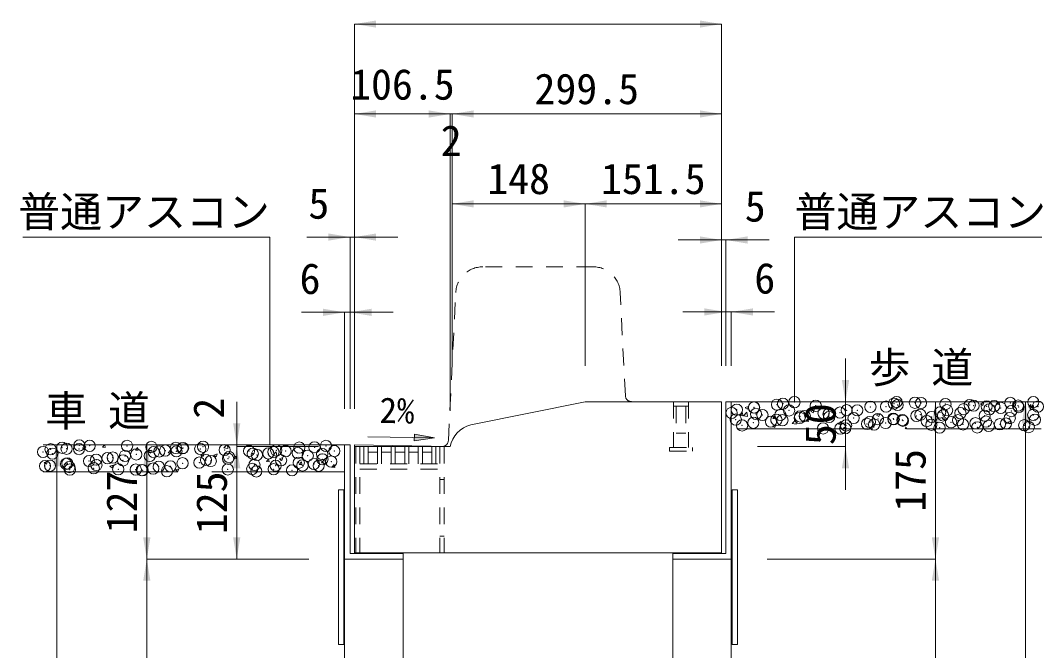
# Model space of a CAD drawing. Units: millimetres at full size. Extents: x 95 to 26200, y 7460 to 13400.
# Drawn here: x 3228 to 4366, y 11163 to 11864 of the extents above; entities that cross this region are included whole.
import ezdxf
from ezdxf.enums import TextEntityAlignment as Align

# ---------------------------------------------------------------- set-up
doc = ezdxf.new("R2010")
doc.units = ezdxf.units.MM
doc.header["$LTSCALE"] = 25
doc.header["$PDMODE"] = 32
doc.header["$PDSIZE"] = 12.5
doc.linetypes.add('DASHED', pattern=[7.5, 6, -1.5])
doc.linetypes.add('USER1', pattern=[1.35, 0.75, -0.6])
for name, color, linetype, lineweight in [('0_2', 7, 'Continuous', 20), ('インサート', 3, 'USER1', 5), ('プレート', 3, 'Continuous', 9), ('寸法線', 7, 'Continuous', 13), ('引出線', 4, 'Continuous', 9), ('本体', 2, 'Continuous', 20), ('舗装・基礎', 7, 'Continuous', 20), ('ｸﾞﾚｰﾁﾝｸﾞ', 7, 'USER1', 9)]:
    doc.layers.add(name, color=color, linetype=linetype, lineweight=lineweight)
doc.layers.add('文字', color=7, linetype='Continuous')
doc.styles.add('ＭＳ ゴシック', font='')
doc.styles.get('ＭＳ ゴシック').set_extended_font_data('MS Gothic')

# ---------------------------------------------------------------- blocks, each defined once
blk = doc.blocks.new('filled_arrow')
at = {"color": 0, "linetype": 'Continuous', "lineweight": -2}
blk.add_solid([(7.5, 1.25), (0, 0), (7.5, -1.25)], dxfattribs=at)

msp = doc.modelspace()

# ---------------------------------------------------------------- hatches: boundary and pattern name
at = {"layer": '寸法線'}
msp.add_hatch(color=256, dxfattribs=at).paths.add_polyline_path([(3666.07, 11404.03), (3665.94, 11396.53), (3688.5, 11399.89)])

# ---------------------------------------------------------------- linework, layer by layer
at = {"layer": 'インサート'}
for p, q in [((3954.28, 11440.08), (3954.28, 11389.08)), ((3954.28, 11435.08), (3970.78, 11435.08)), ((3957.28, 11435.08), (3957.28, 11405.08)), ((3967.78, 11435.08), (3967.78, 11405.08)), ((3970.78, 11440.08), (3970.78, 11389.08)), ((3957.28, 11405.08), (3967.78, 11405.08)), ((3949.78, 11389.08), (3975.28, 11389.08)), ((3949.78, 11389.08), (3949.78, 11385.08)), ((3975.28, 11389.08), (3975.28, 11385.08)), ((3949.78, 11385.08), (3975.28, 11385.08))]:
    msp.add_line(p, q, dxfattribs=at)
at = {"layer": 'プレート'}
for p, q in [((4012.53, 11271.08), (4012.53, 11440.08)), ((4012.53, 11440.08), (4018.53, 11440.08)), ((4018.53, 11265.08), (4018.53, 11440.08)), ((3588.53, 11392.08), (3594.53, 11392.08)), ((3588.53, 11392.08), (3588.53, 11265.08)), ((3594.53, 11392.08), (3594.53, 11271.08)), ((3581.53, 11170.08), (3581.53, 11342.08)), ((3587.53, 11342.08), (3581.53, 11342.08)), ((3587.53, 11170.08), (3587.53, 11342.08)), ((4019.53, 11170.08), (4019.53, 11342.08)), ((4019.53, 11342.08), (4025.53, 11342.08)), ((4025.53, 11170.08), (4025.53, 11342.08)), ((3594.53, 11271.08), (3653.53, 11271.08)), ((3653.53, 11265.08), (3653.53, 11271.08)), ((3953.53, 11271.08), (3953.53, 11265.08)), ((3953.53, 11271.08), (4012.53, 11271.08)), ((3953.53, 11265.08), (3953.53, 11271.08)), ((3581.53, 11170.08), (3587.53, 11170.08)), ((4019.53, 11170.08), (4025.53, 11170.08))]:
    msp.add_line(p, q, dxfattribs=at)
at = {"layer": '寸法線'}
for p, q in [((4007.53, 11860.09), (3599.53, 11860.09)), ((3599.53, 11432.08), (3599.53, 11860.09)), ((4007.53, 11480.08), (4007.53, 11860.09)), ((3706.03, 11760.08), (3599.53, 11760.08)), ((3599.53, 11432.08), (3599.53, 11760.08)), ((3658.03, 11760.08), (3756.03, 11760.08)), ((3706.03, 11430.08), (3706.03, 11760.08)), ((3706.03, 11430.08), (3706.03, 11760.08)), ((4007.53, 11760.08), (3708.03, 11760.08)), ((3708.03, 11480.09), (3708.03, 11760.08)), ((3708.03, 11480.09), (3708.03, 11760.08)), ((4007.53, 11480.08), (4007.53, 11760.08)), ((3856.03, 11660.08), (3708.03, 11660.08)), ((3708.03, 11480.09), (3708.03, 11660.08)), ((4007.53, 11660.08), (3856.03, 11660.08)), ((3856.03, 11480.09), (3856.03, 11660.08)), ((3856.03, 11480.09), (3856.03, 11660.08)), ((4007.53, 11480.08), (4007.53, 11660.08)), ((3647.53, 11623.18), (3546.53, 11623.18)), ((3594.53, 11432.08), (3594.53, 11623.18)), ((3599.53, 11432.08), (3599.53, 11623.18)), ((4060.53, 11619.96), (3959.53, 11619.96)), ((4007.53, 11480.08), (4007.53, 11619.96)), ((4012.53, 11480.09), (4012.53, 11619.96)), ((3642.53, 11539.48), (3540.53, 11539.48)), ((3588.53, 11432.08), (3588.53, 11539.48)), ((3594.53, 11432.08), (3594.53, 11539.48)), ((4066.53, 11539.9), (3964.53, 11539.9)), ((4012.53, 11480.09), (4012.53, 11539.9)), ((4018.53, 11480.08), (4018.53, 11539.9)), ((4145.53, 11342.08), (4145.53, 11488.08)), ((3468.53, 11440.08), (3468.53, 11342.08)), ((4058.53, 11440.08), (4245.53, 11440.08)), ((4058.53, 11440.08), (4345.53, 11440.08)), ((4058.53, 11440.08), (4145.53, 11440.08)), ((4245.53, 11440.08), (4245.53, 11265.08)), ((4345.53, 11440.08), (4345.53, 10715.08)), ((3268.53, 11392.08), (3268.53, 10715.09)), ((3559.53, 11392.08), (3268.53, 11392.08)), ((3368.53, 11392.08), (3368.53, 11265.08)), ((3559.53, 11392.08), (3368.53, 11392.08)), ((3559.53, 11392.08), (3468.53, 11392.08)), ((3468.53, 11390.08), (3468.53, 11265.08)), ((3559.53, 11390.08), (3468.53, 11390.08)), ((3559.53, 11390.08), (3468.53, 11390.08)), ((3599.53, 11390.08), (3706.03, 11390.08)), ((4047.53, 11390.08), (4145.53, 11390.08)), ((3368.53, 11265.08), (3368.53, 10715.09)), ((3548.53, 11265.08), (3368.53, 11265.08)), ((3548.53, 11265.08), (3368.53, 11265.08)), ((3548.53, 11265.08), (3468.53, 11265.08)), ((4058.53, 11265.08), (4245.53, 11265.08)), ((4058.53, 11265.08), (4245.53, 11265.08)), ((4245.53, 11265.08), (4245.53, 10965.08))]:
    msp.add_line(p, q, dxfattribs=at)
at = {"layer": '寸法線', "lineweight": 9}
msp.add_line((3688.5, 11399.89), (3614.49, 11401.18), dxfattribs=at)
at = {"layer": '寸法線'}
msp.add_lwpolyline([(3666.07, 11404.03), (3665.94, 11396.53), (3688.5, 11399.89)], close=True, dxfattribs=at)
at = {"layer": '引出線'}
for points in [[(3505.34, 11392.08), (3505.34, 11623.18), (3230.5, 11623.18)], [(4088.81, 11440.08), (4088.81, 11623.18), (4363.66, 11623.18)]]:
    msp.add_lwpolyline(points, dxfattribs=at)
at = {"layer": '本体', "linetype": 'USER1', "lineweight": 9}
for p, q in [((3864.99, 11590.08), (3742.06, 11590.08)), ((3703.87, 11396.91), (3712.1, 11561.58)), ((3900.7, 11446.74), (3894.95, 11561.58))]:
    msp.add_line(p, q, dxfattribs=at)
at = {"layer": '本体'}
for p, q in [((3728.78, 11414.29), (3856.03, 11440.08)), ((3856.03, 11440.08), (4007.53, 11440.08)), ((4007.53, 11410.09), (4007.53, 11440.08)), ((4007.53, 11410.09), (4007.53, 11272.08)), ((3599.53, 11272.08), (3599.53, 11392.08)), ((3706.03, 11390.08), (3599.53, 11392.08)), ((3588.53, 11265.08), (3588.53, 10715.08)), ((3588.53, 11265.08), (3653.53, 11265.08)), ((3599.53, 11272.08), (4007.53, 11272.08)), ((3653.53, 11265.08), (3653.53, 11040.08)), ((3953.53, 11265.08), (3953.53, 11035.61)), ((3953.53, 11265.08), (4018.53, 11265.08)), ((4018.53, 11265.08), (4018.53, 10715.08))]:
    msp.add_line(p, q, dxfattribs=at)
at = {"layer": '本体', "linetype": 'USER1', "lineweight": 9}
for centre, radius, start, end in [((3742.06, 11560.08), 30, 90, 177.13694), ((3864.99, 11560.08), 30, 2.86216, 90), ((3696.87, 11397.26), 7, 268.92415, 357.13633)]:
    msp.add_arc(centre, radius, start, end, dxfattribs=at)
at = {"layer": '本体', "linetype": 'USER1'}
msp.add_arc((3907.69, 11447.09), 7, 182.86216, 270, dxfattribs=at)
at = {"layer": '本体'}
msp.add_arc((3735.61, 11385.08), 30, 103.15729, 170.39565, dxfattribs=at)
at = {"layer": '舗装・基礎', "color": 3}
for p, q in [((4363.24, 11440.08), (4018.53, 11440.08)), ((3253.2, 11392.08), (3588.53, 11392.08))]:
    msp.add_line(p, q, dxfattribs=at)
at = {"layer": '舗装・基礎'}
for p, q in [((4034.1, 11433.46), (4037.66, 11434.83)), ((4036.61, 11431.73), (4037.64, 11434.8)), ((4225.15, 11440.08), (4225.31, 11439.97)), ((4225.31, 11439.97), (4225.35, 11440.08)), ((4295.79, 11437.61), (4298.31, 11435.91)), ((4295.8, 11437.64), (4299.36, 11439.01)), ((4296.92, 11440.08), (4300.78, 11439.49)), ((4298.32, 11435.91), (4299.35, 11438.98)), ((4300.78, 11439.48), (4300.71, 11440.08)), ((4312.87, 11437.34), (4315.18, 11440.08)), ((4312.87, 11437.34), (4315.91, 11437.07)), ((4315.89, 11437.07), (4315.33, 11440.08)), ((4349.31, 11434.15), (4351.76, 11437.07)), ((4349.31, 11434.15), (4352.35, 11433.88)), ((4350.48, 11431.77), (4354.43, 11435.9)), ((4352.32, 11433.88), (4351.74, 11437.06)), ((4354.99, 11431.07), (4354.43, 11435.9)), ((4028.43, 11424.63), (4030.88, 11427.55)), ((4028.43, 11424.63), (4031.46, 11424.36)), ((4031.44, 11424.36), (4030.85, 11427.54)), ((4031.91, 11424.34), (4036.43, 11423.63)), ((4031.92, 11424.33), (4035.87, 11428.45)), ((4034.09, 11433.43), (4036.61, 11431.73)), ((4036.43, 11423.63), (4035.87, 11428.45)), ((4064.86, 11421.44), (4067.31, 11424.36)), ((4067.88, 11421.17), (4067.29, 11424.36)), ((4107.09, 11429.36), (4109.62, 11427.66)), ((4107.11, 11429.4), (4110.66, 11430.76)), ((4109.62, 11427.66), (4110.65, 11430.73)), ((4180.1, 11425.29), (4182.63, 11423.59)), ((4180.11, 11425.33), (4183.67, 11426.69)), ((4182.63, 11423.59), (4183.66, 11426.66)), ((4253.12, 11421.26), (4256.68, 11422.62)), ((4255.63, 11419.52), (4256.66, 11422.59)), ((4350.47, 11431.78), (4354.99, 11431.08)), ((4064.41, 11412.98), (4066.94, 11411.27)), ((4064.42, 11413.01), (4067.98, 11414.38)), ((4064.86, 11421.44), (4067.9, 11421.18)), ((4066.94, 11411.27), (4067.97, 11414.34)), ((4086.13, 11415.92), (4090.09, 11420.05)), ((4086.13, 11415.93), (4090.65, 11415.23)), ((4090.65, 11415.22), (4090.09, 11420.05)), ((4101.3, 11418.26), (4103.75, 11421.17)), ((4101.3, 11418.25), (4104.34, 11417.99)), ((4104.32, 11417.98), (4103.73, 11421.17)), ((4137.74, 11415.07), (4140.19, 11417.99)), ((4137.74, 11415.07), (4140.77, 11414.8)), ((4140.75, 11414.8), (4140.16, 11417.98)), ((4142.81, 11410.08), (4144.3, 11411.64)), ((4144.48, 11410.08), (4144.3, 11411.64)), ((4174.17, 11411.88), (4176.62, 11414.8)), ((4174.17, 11411.88), (4177.21, 11411.61)), ((4177.19, 11411.61), (4176.6, 11414.79)), ((4211.78, 11410.08), (4213.06, 11411.61)), ((4213.32, 11410.08), (4213.04, 11411.6)), ((4253.1, 11421.23), (4255.63, 11419.52)), ((4326.11, 11417.16), (4328.64, 11415.45)), ((4326.13, 11417.19), (4329.68, 11418.56)), ((4328.64, 11415.45), (4329.67, 11418.52)), ((4140.4, 11410.08), (4140.99, 11410.31)), ((4140.91, 11410.08), (4140.97, 11410.27)), ((3297.12, 11388.68), (3299.64, 11386.97)), ((3297.13, 11388.71), (3300.69, 11390.08)), ((3299.65, 11386.97), (3300.68, 11390.04)), ((3319.39, 11389.52), (3321.54, 11392.08)), ((3319.39, 11389.52), (3322.43, 11389.25)), ((3322.4, 11389.25), (3321.88, 11392.08)), ((3355.83, 11386.33), (3358.28, 11389.25)), ((3358.84, 11386.06), (3358.25, 11389.25)), ((3454.29, 11388.77), (3457.48, 11392.08)), ((3454.29, 11388.77), (3458.81, 11388.07)), ((3458.81, 11388.06), (3458.34, 11392.08)), ((3559.96, 11392.08), (3561.35, 11391.15)), ((3561.35, 11391.15), (3561.66, 11392.08)), ((3355.83, 11386.33), (3358.86, 11386.07)), ((3370.12, 11384.61), (3372.65, 11382.9)), ((3370.14, 11384.64), (3373.7, 11386.01)), ((3372.65, 11382.9), (3373.68, 11385.97)), ((3392.27, 11383.15), (3394.71, 11386.07)), ((3392.27, 11383.14), (3395.3, 11382.88)), ((3395.28, 11382.87), (3394.69, 11386.06)), ((3428.7, 11379.96), (3431.15, 11382.88)), ((3428.7, 11379.96), (3431.74, 11379.69)), ((3431.71, 11379.69), (3431.13, 11382.87)), ((3443.13, 11380.54), (3445.66, 11378.84)), ((3443.14, 11380.57), (3446.7, 11381.94)), ((3445.66, 11378.84), (3446.69, 11381.91)), ((3465.14, 11376.77), (3467.59, 11379.69)), ((3468.15, 11376.5), (3467.56, 11379.68)), ((3508.51, 11380.36), (3512.47, 11384.48)), ((3508.51, 11380.36), (3513.03, 11379.66)), ((3513.02, 11379.66), (3512.46, 11384.48)), ((3516.15, 11376.51), (3519.71, 11377.87)), ((3518.66, 11374.77), (3519.69, 11377.84)), ((3254.43, 11372.29), (3256.96, 11370.59)), ((3254.45, 11372.33), (3258.01, 11373.69)), ((3256.96, 11370.59), (3257.99, 11373.66)), ((3327.44, 11368.22), (3329.97, 11366.52)), ((3327.46, 11368.26), (3331.01, 11369.62)), ((3329.97, 11366.52), (3331, 11369.59)), ((3465.14, 11376.77), (3468.18, 11376.5)), ((3501.58, 11373.58), (3504.03, 11376.5)), ((3501.58, 11373.58), (3504.61, 11373.32)), ((3504.59, 11373.31), (3504, 11376.5)), ((3516.14, 11376.47), (3518.66, 11374.77)), ((3538.01, 11370.4), (3540.46, 11373.31)), ((3538.01, 11370.39), (3541.05, 11370.13)), ((3541.02, 11370.12), (3540.44, 11373.31)), ((3562.72, 11371.95), (3567.24, 11371.25)), ((3562.73, 11371.95), (3566.68, 11376.07)), ((3567.24, 11371.25), (3566.68, 11376.07)), ((3574.45, 11367.21), (3576.9, 11370.13)), ((3574.45, 11367.21), (3577.49, 11366.94)), ((3577.46, 11366.94), (3576.87, 11370.12)), ((3400.45, 11364.16), (3402.97, 11362.45)), ((3400.46, 11364.19), (3404.02, 11365.55)), ((3402.97, 11362.45), (3404, 11365.52))]:
    msp.add_line(p, q, dxfattribs=at)
at = {"layer": '舗装・基礎', "color": 3, "linetype": 'DASHED', "lineweight": 9}
for p, q in [((4363.24, 11410.08), (4018.53, 11410.08)), ((3253.2, 11362.08), (3588.53, 11362.08))]:
    msp.add_line(p, q, dxfattribs=at)
at = {"layer": '舗装・基礎'}
for p in [(4088.7, 11439.57), (4202.38, 11439.76), (4354.38, 11439.71), (4018.85, 11427.64), (4024.66, 11431.14), (4043.64, 11433.58), (4043.9, 11433.67), (4069.3, 11436.83), (4075.99, 11437.89), (4082.77, 11430.41), (4112.4, 11435.49), (4139.38, 11427.96), (4146.81, 11430.56), (4158.62, 11430.5), (4173.2, 11434.37), (4190.7, 11434.72), (4199.28, 11437.94), (4203.42, 11436.39), (4222.66, 11438.93), (4229.5, 11438.61), (4250.71, 11428.09), (4256.62, 11437.47), (4258.43, 11430.61), (4276.79, 11431.67), (4283.73, 11436.32), (4288.05, 11435.69), (4302.45, 11434.92), (4305.42, 11431.55), (4310.85, 11435.18), (4318.13, 11433.22), (4328.83, 11438.73), (4329.85, 11429.62), (4337.37, 11435.75), (4337.97, 11434.03), (4359.48, 11434.71), (4023.52, 11420.24), (4043.03, 11416.67), (4045.97, 11426.49), (4053.14, 11425.32), (4062.62, 11417.86), (4068.69, 11419.92), (4073.09, 11425.34), (4075.34, 11419.53), (4094.58, 11422.07), (4095.07, 11423.73), (4100.21, 11424.2), (4121.15, 11427.31), (4126.66, 11426.29), (4127.33, 11423.05), (4154.44, 11421.91), (4172.58, 11417.46), (4181.56, 11420.76), (4190.05, 11416.36), (4198.66, 11421.03), (4199.18, 11420.44), (4208.68, 11419.62), (4209.29, 11418.89), (4224.32, 11424.28), (4228.8, 11425.52), (4235.8, 11418.47), (4241.38, 11423.12), (4254.09, 11424.79), (4262.92, 11417.32), (4270.6, 11419.45), (4273.33, 11427.32), (4300.23, 11424.54), (4301.83, 11418.01), (4328.22, 11421.82), (4354.3, 11425.4), (4356.09, 11419.94), (4030.54, 11413.63), (4120.54, 11410.4), (4139.92, 11410.27), (4145.25, 11410.46), (4146.2, 11413.65), (4169.55, 11415.35), (4177.34, 11414.68), (4240.97, 11414.37), (4250.09, 11411.18), (4276.17, 11414.76), (4290.03, 11416.18), (4292.05, 11411.51), (4304.77, 11413.18), (4317.15, 11415.03), (4324.01, 11415.72), (4344.27, 11413.89), (4349.25, 11411.85), (3253.24, 11384.18), (3261.55, 11387.21), (3263.53, 11382.33), (3274.27, 11388.88), (3279.32, 11387.76), (3293.16, 11387.42), (3293.51, 11391.42), (3304.98, 11391.01), (3346.6, 11390.97), (3373.71, 11389.83), (3376.27, 11384.03), (3382.49, 11384.74), (3388.99, 11385.71), (3400.83, 11388.68), (3401.43, 11384.9), (3408.22, 11388.24), (3408.87, 11388.55), (3427.95, 11387.53), (3431.06, 11389.98), (3455.07, 11386.39), (3482.19, 11385.24), (3486.38, 11382.27), (3503.7, 11382.53), (3509.3, 11384.1), (3512.46, 11385.85), (3522.94, 11385.07), (3536.42, 11382.95), (3538.12, 11389.1), (3555.02, 11389.29), (3567.74, 11390.96), (3577.09, 11385.1), (3278.7, 11370.85), (3280.15, 11371.38), (3304.36, 11374.1), (3312.23, 11375.6), (3324.95, 11377.28), (3330.74, 11377.91), (3342.18, 11374.73), (3344.19, 11379.81), (3356.83, 11381.48), (3371.81, 11379.81), (3408.25, 11371.63), (3426.94, 11372.43), (3434.34, 11375.21), (3439.66, 11374.1), (3458.9, 11376.64), (3460, 11378.46), (3490.98, 11380.86), (3517.84, 11374.93), (3537.5, 11372.19), (3547.47, 11380.01), (3554.38, 11370.93), (3563.54, 11381.81), (3563.89, 11376), (3573.62, 11373.46), (3255.35, 11368.45), (3260.91, 11368.85), (3282.47, 11367.3), (3282.93, 11364.56), (3309.59, 11366.16), (3312.56, 11369.64), (3336.7, 11365.01), (3356.21, 11364.57), (3362.9, 11364), (3363.82, 11363.87), (3375.62, 11365.67), (3381.87, 11367.83), (3390.94, 11362.72), (3394.86, 11368.2), (3458.59, 11364.76), (3485.76, 11365.36), (3488.21, 11369.84), (3490.34, 11362.5), (3509.58, 11365.03), (3511.84, 11368.94), (3530.01, 11363.77), (3541.66, 11369.25), (3559.64, 11368.86)]:
    msp.add_point(p, dxfattribs=at)
at = {"layer": 'ｸﾞﾚｰﾁﾝｸﾞ'}
for p, q in [((3601.03, 11390.08), (3699.03, 11390.08)), ((3601.03, 11390.08), (3601.03, 11272.08)), ((3605.53, 11390.08), (3605.53, 11272.08)), ((3610.03, 11371.08), (3610.03, 11390.08)), ((3614.53, 11371.08), (3614.53, 11390.08)), ((3625.13, 11371.08), (3625.13, 11390.08)), ((3629.63, 11371.08), (3629.63, 11390.08)), ((3640.23, 11371.08), (3640.23, 11390.08)), ((3644.73, 11371.08), (3644.73, 11390.08)), ((3655.33, 11371.08), (3655.33, 11390.08)), ((3659.83, 11371.08), (3659.83, 11390.08)), ((3670.43, 11371.08), (3670.43, 11390.08)), ((3674.93, 11371.08), (3674.93, 11390.08)), ((3685.53, 11371.08), (3685.53, 11390.08)), ((3690.03, 11371.08), (3690.03, 11390.08)), ((3694.53, 11390.08), (3694.53, 11272.08)), ((3699.03, 11390.08), (3699.03, 11272.08)), ((3625.13, 11384.08), (3614.53, 11384.08)), ((3640.23, 11384.08), (3629.63, 11384.08)), ((3655.33, 11384.08), (3644.73, 11384.08)), ((3670.43, 11384.08), (3659.83, 11384.08)), ((3685.53, 11384.08), (3674.93, 11384.08)), ((3605.53, 11371.08), (3694.53, 11371.08)), ((3605.53, 11365.08), (3694.53, 11365.08)), ((3694.53, 11353.58), (3699.03, 11353.58)), ((3694.53, 11290.58), (3699.03, 11290.58))]:
    msp.add_line(p, q, dxfattribs=at)

# ---------------------------------------------------------------- block references
at = {"layer": '寸法線', "xscale": 3.2, "yscale": 3.2}
for p in [(3599.53, 11860.09), (3599.53, 11760.08), (3708.03, 11760.08), (3708.03, 11760.08), (3708.03, 11660.08), (3856.03, 11660.08), (3599.53, 11623.18), (4012.53, 11619.96), (3594.53, 11539.48), (4018.53, 11539.9)]:
    msp.add_blockref('filled_arrow', p, dxfattribs=at)
for p, rotation in [((4007.53, 11860.09), 180), ((3706.03, 11760.08), 180), ((3706.03, 11760.08), 180), ((4007.53, 11760.08), 180), ((3856.03, 11660.08), 180), ((4007.53, 11660.08), 180), ((3594.53, 11623.18), 180), ((4007.53, 11619.96), 180), ((3588.53, 11539.48), 180), ((4012.53, 11539.9), 180), ((4145.53, 11440.08), 90), ((4245.53, 11440.08), 270), ((4345.53, 11440.08), 270), ((3468.53, 11392.08), 90), ((3268.53, 11392.08), 270), ((3368.53, 11392.08), 270), ((3468.53, 11390.08), 270), ((3468.53, 11390.08), 270), ((4145.53, 11390.08), 270), ((3368.53, 11265.08), 90), ((3468.53, 11265.08), 90), ((4245.53, 11265.08), 90), ((3368.53, 11265.08), 270), ((4245.53, 11265.08), 270)]:
    msp.add_blockref('filled_arrow', p, dxfattribs=dict(at, rotation=rotation))
at = {"layer": '引出線', "xscale": 0.133, "yscale": 0.133, "rotation": 90}
for p in [(4088.81, 11440.08), (3505.34, 11392.08)]:
    msp.add_blockref('filled_arrow', p, dxfattribs=at)

# ---------------------------------------------------------------- texts
at = {"layer": '0_2', "style": 'ＭＳ ゴシック'}
msp.add_text('2%', height=28.48, rotation=359, dxfattribs=at).set_placement((3646.75, 11430.39), align=Align.MIDDLE_CENTER)
at = {"layer": '寸法線', "style": 'ＭＳ ゴシック'}
for s, p in [('106.5', (3652.78, 11793.08)), ('299.5', (3857.78, 11788.08)), ('2', (3707.03, 11730.44)), ('148', (3782.03, 11688.08)), ('151.5', (3931.78, 11688.08)), ('5', (3559.83, 11660.68)), ('5', (4045.12, 11657.46)), ('6', (3550.04, 11576.98)), ('6', (4055.74, 11577.4))]:
    msp.add_text(s, height=34.18, dxfattribs=at).set_placement(p, align=Align.MIDDLE_CENTER)
for s, p in [('2', (3437.28, 11432.83)), ('50', (4117.53, 11415.08)), ('175', (4217.53, 11352.58)), ('127', (3340.53, 11328.58)), ('125', (3440.53, 11327.58))]:
    msp.add_text(s, height=34.18, rotation=90, dxfattribs=at).set_placement(p, align=Align.MIDDLE_CENTER)
at = {"layer": '引出線', "style": 'ＭＳ ゴシック'}
msp.add_text('普通アスコン', height=34.18, dxfattribs=at).set_placement((3505.34, 11668.39), align=Align.TOP_RIGHT)
msp.add_text('普通アスコン', height=34.18, dxfattribs=at).set_placement((4088.81, 11668.39), align=Align.TOP_LEFT)
at = {"layer": '文字', "style": 'ＭＳ ゴシック'}
for s, p in [('歩 道', (4229.37, 11478.17)), ('車 道', (3313.83, 11429.95))]:
    msp.add_text(s, height=34.18, dxfattribs=at).set_placement(p, align=Align.MIDDLE_CENTER)

doc.saveas('drawing.dxf')
